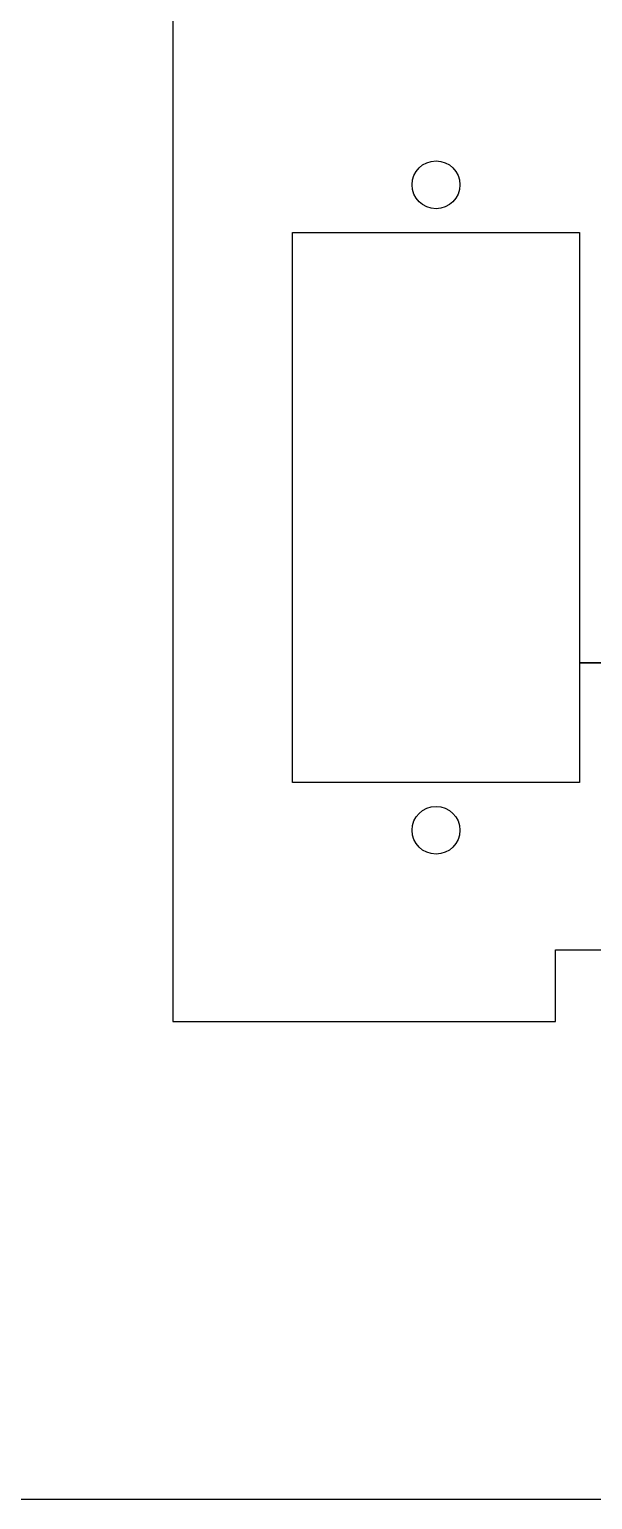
# Model space of a CAD drawing. Header units: millimetres. Extents: x 0 to 600, y 0 to 450.
# Drawn here: x 289 to 312.5, y 0 to 61.5 of the extents above; entities that cross this region are included whole.
import ezdxf

# ---------------------------------------------------------------- set-up
doc = ezdxf.new("R2010")
doc.units = ezdxf.units.MM
for name, color, linetype in [('border- do not edit', 2, 'Continuous'), ('Engraving', 1, 'Continuous'), ('External Cuts', 5, 'Continuous'), ('Holes and apertures', 3, 'Continuous')]:
    doc.layers.add(name, color=color, linetype=linetype)

msp = doc.modelspace()

# ---------------------------------------------------------------- linework, layer by layer
at = {"layer": 'border- do not edit'}
msp.add_line((600, 0), (0, 0), dxfattribs=at)
at = {"layer": 'Engraving'}
for p, q in [((313, 35), (312, 35)), ((312, 35), (312, 35)), ((312, 35), (313, 35))]:
    msp.add_line(p, q, dxfattribs=at)
at = {"layer": 'External Cuts'}
msp.add_lwpolyline([(295, 150), (295, 20), (311, 20), (311, 23), (327, 23), (327, 20), (343, 20), (343, 23), (359, 23), (359, 20), (375, 20), (375, 63)], dxfattribs=at)
at = {"layer": 'Holes and apertures'}
msp.add_lwpolyline([(300, 30), (300, 53), (312, 53), (312, 30)], close=True, dxfattribs=at)
for centre in [(306, 55), (306, 28)]:
    msp.add_circle(centre, 1, dxfattribs=at)

doc.saveas('drawing.dxf')
